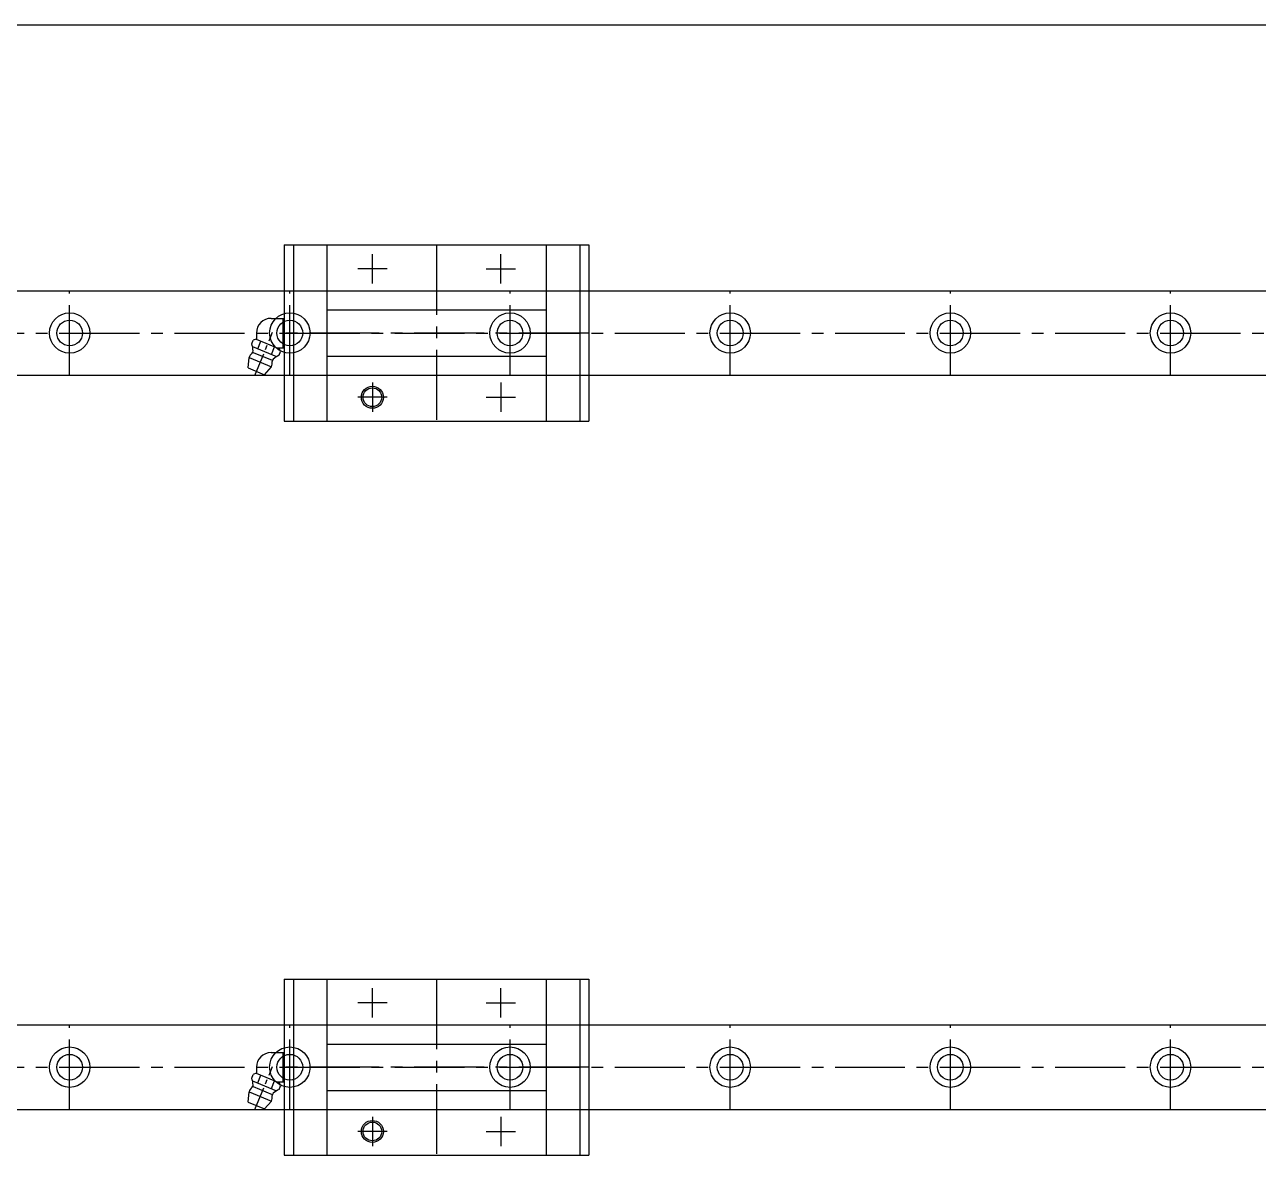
# Model space of a CAD drawing. Extents: x 500 to 100500, y -14500 to 21140.
# Drawn here: x 14296.5 to 14632.7, y -6463 to -6155 of the extents above; entities that cross this region are included whole.
import ezdxf

# ---------------------------------------------------------------- set-up
doc = ezdxf.new("R2010")
doc.units = 0
doc.linetypes.add('CENTER', pattern=[10.16, 6.35, -1.27, 1.27, -1.27])
doc.linetypes.add('CENTER2', pattern=[28.575, 19.05, -3.175, 3.175, -3.175])
doc.layers.get('0').update_dxf_attribs({"linetype": 'CONTINUOUS'})
doc.layers.add('D', color=7, linetype='CONTINUOUS')
doc.layers.add('M06SMMF-001B', color=7, linetype='CONTINUOUS')

# ---------------------------------------------------------------- blocks, each defined once
blk = doc.blocks.new('KA$C1F1B3A11')
at = {"color": 181, "linetype": 'Continuous'}
for p, q in [((-41.5, 24), (41.5, 24)), ((-41.5, 24), (-41.5, -24)), ((-39.00018, 24), (-39.00018, -24)), ((-29.90009, 24), (-29.90009, -24)), ((29.90007, 24), (29.90007, -24)), ((39.0002, 24), (39.0002, -24)), ((41.5, 24), (41.5, -24)), ((-45.10008, 4), (-41.80017, 4)), ((-41.80019, 4), (-41.5, 4)), ((-41.80017, -4.00002), (-41.80017, 3.99998)), ((-29.90009, 6.29687), (29.90007, 6.29687)), ((-49.10008, 0), (-49.10008, -1.67212)), ((-50.37692, -2.96181), (-49.96225, -1.96075)), ((-49.18282, -1.63791), (-49.96227, -1.96076)), ((-49.18282, -1.63785), (-42.8175, -4.27444)), ((-48.73962, -4.28941), (-47.86705, -2.18284)), ((-51.3174, -9.52155), (-51.11563, -6.68266)), ((-51.11563, -6.68266), (-45.01804, -9.20837)), ((-50.14713, -3.7064), (-43.59834, -6.41899)), ((-49.98537, -5.26051), (-44.81165, -7.40355)), ((-45.00584, -5.83599), (-44.13327, -3.72942)), ((-43.48006, -4), (-41.80017, -4)), ((-42.90933, -6.05499), (-42.49467, -5.05393)), ((-42.49466, -5.05394), (-42.81752, -4.27448)), ((-41.80019, -4), (-41.5, -4)), ((-29.90009, -6.29689), (29.90007, -6.29689)), ((-51.3174, -9.52156), (-46.88278, -11.35844)), ((-46.88277, -11.35844), (-45.01802, -9.20837)), ((-41.5, -24), (41.5, -24))]:
    blk.add_line(p, q, dxfattribs=at)
at = {"color": 1, "linetype": 'CENTER2'}
for p, q in [((0, 24), (0, -24)), ((-17.5, 13.5), (-17.5, 21.5)), ((17.49998, 13.5), (17.49998, 21.5)), ((-13.5, 17.5), (-21.5, 17.5)), ((13.49998, 17.5), (21.49998, 17.5)), ((41.5, 0), (-41.5, 0)), ((-17.5, -13.5), (-17.5, -21.5)), ((17.49998, -13.5), (17.49998, -21.5)), ((-13.5, -17.5), (-21.5, -17.5)), ((13.49998, -17.5), (21.49998, -17.5))]:
    blk.add_line(p, q, dxfattribs=at)
at = {"color": 181, "linetype": 'CENTER'}
blk.add_line((-49.54832, -11.52213), (-44.68303, 0.22376), dxfattribs=at)
at = {"color": 181, "linetype": 'Continuous'}
for radius in [3, 2.55]:
    blk.add_circle((-17.5, -17.5), radius, dxfattribs=at)
for centre, radius, start, end in [((-45.10008, 0), 4, 90, 180), ((-37.55043, 2), 4.24977, 158.33547, 201.66453), ((-55.98318, -5.09943), 6, 2.433665, 20.87177), ((-37.55031, -2), 4.24989, 158.33598, 201.66393), ((-48.06683, -7.94553), 3.3, 131.58036, 157.49996), ((-50.78789, -4.87863), 0.8, 311.57972, 2.432804), ((-40.45665, -11.53073), 6, 114.12778, 132.5663), ((-48.06683, -7.94553), 3.3, 337.49996, 3.419604), ((-43.97415, -7.70097), 0.8, 132.56744, 183.42043)]:
    blk.add_arc(centre, radius, start, end, dxfattribs=at)
blk = doc.blocks.new('KA$C71AE73A2')
at = {"color": 150, "linetype": 'Continuous'}
for p, q in [((0, 11.5), (59.999998, 11.5)), ((0, -11.50015), (59.999998, -11.50015))]:
    blk.add_line(p, q, dxfattribs=at)
at = {"color": 1, "linetype": 'CENTER2'}
for p, q in [((0, 11.5), (0, -11.50015)), ((59.999998, 11.5), (59.999998, -11.50015)), ((0, 0), (59.999998, 0))]:
    blk.add_line(p, q, dxfattribs=at)
at = {"color": 150, "linetype": 'Continuous'}
for centre, radius, start, end in [((0, 0), 5.5, 270, 90), ((0, 0), 3.5, 270, 90), ((59.999998, 0), 5.5, 90, 270), ((59.999998, 0), 3.5, 90, 270)]:
    blk.add_arc(centre, radius, start, end, dxfattribs=at)
blk = doc.blocks.new('KF4X')
at = {"color": 7, "linetype": 'Continuous', "xscale": -1, "rotation": 180}
for p in [(88385.38, -119640.32, 69.39), (88445.38, -119640.32, 69.39), (88505.38, -119640.32, 69.39), (88565.38, -119640.32, 69.39), (88625.38, -119640.32, 69.39), (88685.38, -119640.32, 69.39), (88745.38, -119640.32, 69.39)]:
    blk.add_blockref('KA$C71AE73A2', p, dxfattribs=at)
blk = doc.blocks.new('KSKDKFK')
at = {"layer": 'M06SMMF-001B'}
blk.add_line((-18468.91, -25893.19, -62.85), (-15968.91, -25893.19, -62.85), dxfattribs=at)
for p in [(-105004.29, 93663.14, -45.95), (-105004.29, 93463.14, -45.95)]:
    blk.add_blockref('KF4X', p, dxfattribs=at)

msp = doc.modelspace()

# ---------------------------------------------------------------- block references
at = {"color": 7, "linetype": 'Continuous'}
for p in [(14408.71, -6239.04, -31.83), (14408.71, -6439.04, -31.83)]:
    msp.add_blockref('KA$C1F1B3A11', p, dxfattribs=at)
at = {"layer": 'D'}
msp.add_blockref('KSKDKFK', (30867.63, 19738.15, -55.27), dxfattribs=at)

doc.saveas('drawing.dxf')
